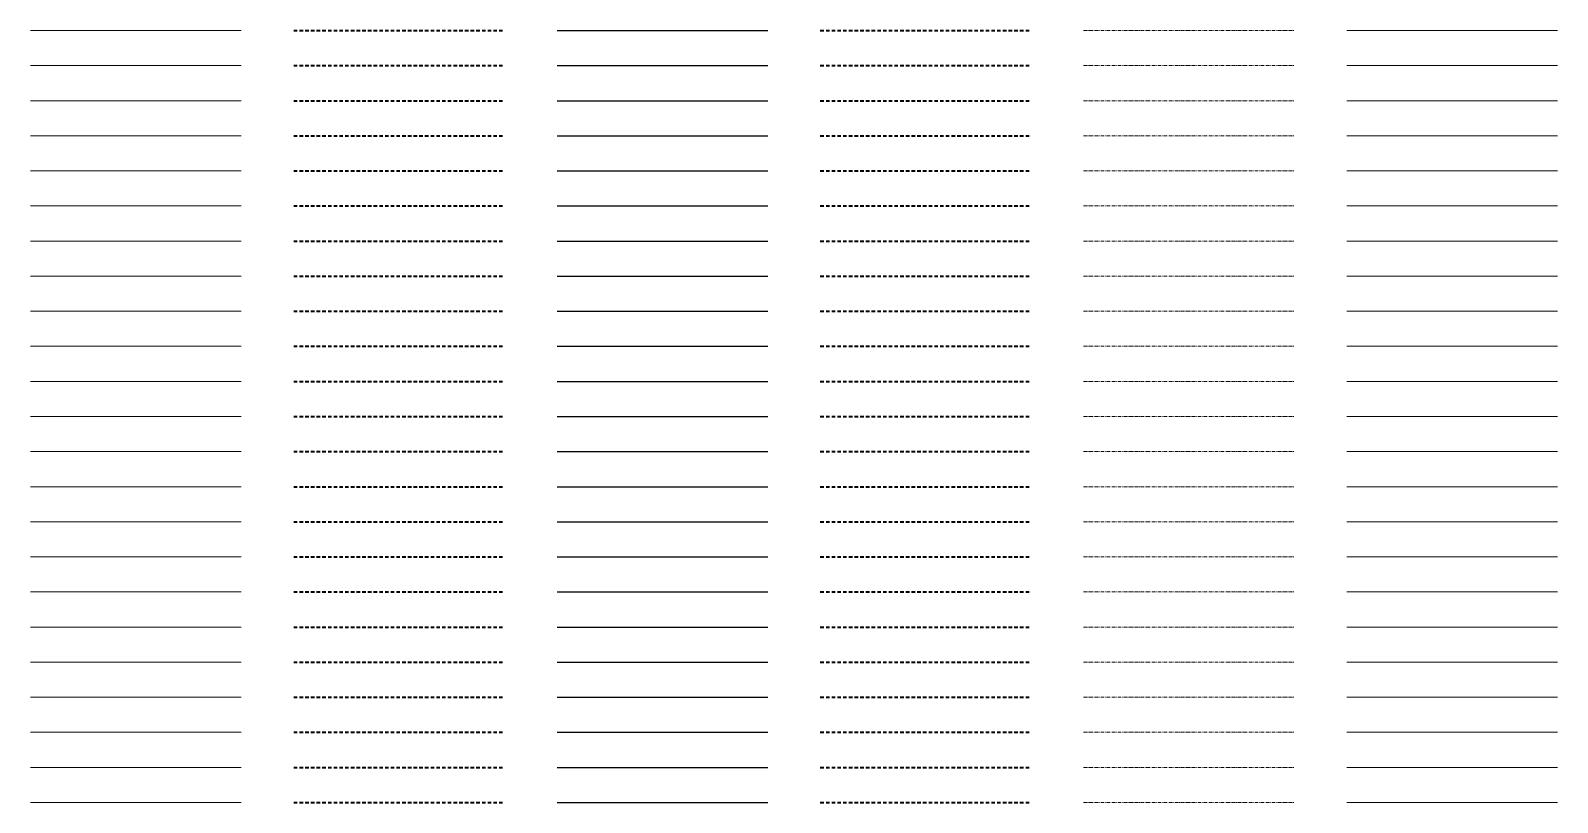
# Model space of a CAD drawing. Header units: metres. Extents: x -170 to 2070, y -13 to 14380.
# Drawn here: x 150 to 1020, y 4040 to 4480 of the extents above; entities that cross this region are included whole.
import ezdxf
from ezdxf.lldxf.tags import DXFTag

# ---------------------------------------------------------------- set-up
doc = ezdxf.new("R2010")
doc.units = ezdxf.units.M
doc.linetypes.add('KL-SO', pattern=[3.25, 2, -1.25])
doc.linetypes.add('KL-VERLATEN-SO', pattern=[3.25, 2, -0.5, 0.25, -0.5])
for name, color, linetype, lineweight in [('B-OI-KL-ET_LS_DISTRIBUTIE_230 V_OVERIG-G', 14, 'Continuous', 18), ('B-OI-KL-ET_LS_DISTRIBUTIE_230 V_OVERIG-RESERVE-G', 14, 'KL-RESERVE-SO', 18), ('B-OI-KL-ET_LS_DISTRIBUTIE_230 V_OVERIG-VERLATEN-G', 14, 'KL-VERLATEN-SO', 18), ('B-OI-KL-ET_LS_DISTRIBUTIE_400 V_3x10Cu-G', 14, 'Continuous', 18), ('B-OI-KL-ET_LS_DISTRIBUTIE_400 V_3x10Cu-RESERVE-G', 14, 'KL-RESERVE-SO', 18), ('B-OI-KL-ET_LS_DISTRIBUTIE_400 V_3x10Cu-VERLATEN-G', 14, 'KL-VERLATEN-SO', 18), ('B-OI-KL-ET_LS_DISTRIBUTIE_400 V_3x2.5Cu-G', 14, 'Continuous', 18), ('B-OI-KL-ET_LS_DISTRIBUTIE_400 V_3x2.5Cu-RESERVE-G', 14, 'KL-RESERVE-SO', 18), ('B-OI-KL-ET_LS_DISTRIBUTIE_400 V_3x2.5Cu-VERLATEN-G', 14, 'KL-VERLATEN-SO', 18), ('B-OI-KL-ET_LS_DISTRIBUTIE_400 V_4x10Cu-G', 14, 'Continuous', 18), ('B-OI-KL-ET_LS_DISTRIBUTIE_400 V_4x10Cu-RESERVE-G', 14, 'KL-RESERVE-SO', 18), ('B-OI-KL-ET_LS_DISTRIBUTIE_400 V_4x10Cu-VERLATEN-G', 14, 'KL-VERLATEN-SO', 18), ('B-OI-KL-ET_LS_DISTRIBUTIE_400 V_4x150Al 4x6Cu-G', 14, 'Continuous', 18), ('B-OI-KL-ET_LS_DISTRIBUTIE_400 V_4x150Al 4x6Cu-RESERVE-G', 14, 'KL-RESERVE-SO', 18), ('B-OI-KL-ET_LS_DISTRIBUTIE_400 V_4x150Al 4x6Cu-VERLATEN-G', 14, 'KL-VERLATEN-SO', 18), ('B-OI-KL-ET_LS_DISTRIBUTIE_400 V_4x150Al-G', 14, 'Continuous', 18), ('B-OI-KL-ET_LS_DISTRIBUTIE_400 V_4x150Al-RESERVE-G', 14, 'KL-RESERVE-SO', 18), ('B-OI-KL-ET_LS_DISTRIBUTIE_400 V_4x150Al-VERLATEN-G', 14, 'KL-VERLATEN-SO', 18), ('B-OI-KL-ET_LS_DISTRIBUTIE_400 V_4x16Cu 4x2.5Cu-G', 14, 'Continuous', 18), ('B-OI-KL-ET_LS_DISTRIBUTIE_400 V_4x16Cu 4x2.5Cu-RESERVE-G', 14, 'KL-RESERVE-SO', 18), ('B-OI-KL-ET_LS_DISTRIBUTIE_400 V_4x16Cu 4x2.5Cu-VERLATEN-G', 14, 'KL-VERLATEN-SO', 18), ('B-OI-KL-ET_LS_DISTRIBUTIE_400 V_4x16Cu-G', 14, 'Continuous', 18), ('B-OI-KL-ET_LS_DISTRIBUTIE_400 V_4x16Cu-RESERVE-G', 14, 'KL-RESERVE-SO', 18), ('B-OI-KL-ET_LS_DISTRIBUTIE_400 V_4x16Cu-VERLATEN-G', 14, 'KL-VERLATEN-SO', 18), ('B-OI-KL-ET_LS_DISTRIBUTIE_400 V_4x2.5Cu-G', 14, 'Continuous', 18), ('B-OI-KL-ET_LS_DISTRIBUTIE_400 V_4x2.5Cu-RESERVE-G', 14, 'KL-RESERVE-SO', 18), ('B-OI-KL-ET_LS_DISTRIBUTIE_400 V_4x2.5Cu-VERLATEN-G', 14, 'KL-VERLATEN-SO', 18), ('B-OI-KL-ET_LS_DISTRIBUTIE_400 V_4x240Al-G', 14, 'Continuous', 18), ('B-OI-KL-ET_LS_DISTRIBUTIE_400 V_4x240Al-RESERVE-G', 14, 'KL-RESERVE-SO', 18), ('B-OI-KL-ET_LS_DISTRIBUTIE_400 V_4x240Al-VERLATEN-G', 14, 'KL-VERLATEN-SO', 18), ('B-OI-KL-ET_LS_DISTRIBUTIE_400 V_4x6Cu 4x2.5Cu-G', 14, 'Continuous', 18), ('B-OI-KL-ET_LS_DISTRIBUTIE_400 V_4x6Cu 4x2.5Cu-RESERVE-G', 14, 'KL-RESERVE-SO', 18), ('B-OI-KL-ET_LS_DISTRIBUTIE_400 V_4x6Cu 4x2.5Cu-VERLATEN-G', 14, 'KL-VERLATEN-SO', 18), ('B-OI-KL-ET_LS_DISTRIBUTIE_400 V_4x6Cu-G', 14, 'Continuous', 18), ('B-OI-KL-ET_LS_DISTRIBUTIE_400 V_4x6Cu-RESERVE-G', 14, 'KL-RESERVE-SO', 18), ('B-OI-KL-ET_LS_DISTRIBUTIE_400 V_4x6Cu-VERLATEN-G', 14, 'KL-VERLATEN-SO', 18), ('B-OI-KL-ET_LS_DISTRIBUTIE_400 V_4x95Al 4x6Cu-G', 14, 'Continuous', 18), ('B-OI-KL-ET_LS_DISTRIBUTIE_400 V_4x95Al 4x6Cu-RESERVE-G', 14, 'KL-RESERVE-SO', 18), ('B-OI-KL-ET_LS_DISTRIBUTIE_400 V_4x95Al 4x6Cu-VERLATEN-G', 14, 'KL-VERLATEN-SO', 18), ('B-OI-KL-ET_LS_DISTRIBUTIE_400 V_4x95Al-G', 14, 'Continuous', 18), ('B-OI-KL-ET_LS_DISTRIBUTIE_400 V_4x95Al-RESERVE-G', 14, 'KL-RESERVE-SO', 18), ('B-OI-KL-ET_LS_DISTRIBUTIE_400 V_4x95Al-VERLATEN-G', 14, 'KL-VERLATEN-SO', 18), ('B-OI-KL-ET_LS_DISTRIBUTIE_400 V_4x95Cu-G', 14, 'Continuous', 18), ('B-OI-KL-ET_LS_DISTRIBUTIE_400 V_4x95Cu-RESERVE-G', 14, 'KL-RESERVE-SO', 18), ('B-OI-KL-ET_LS_DISTRIBUTIE_400 V_4x95Cu-VERLATEN-G', 14, 'KL-VERLATEN-SO', 18), ('B-OI-KL-ET_LS_DISTRIBUTIE_400 V_OVERIG-G', 14, 'Continuous', 18), ('B-OI-KL-ET_LS_DISTRIBUTIE_400 V_OVERIG-RESERVE-G', 14, 'KL-RESERVE-SO', 18), ('B-OI-KL-ET_LS_DISTRIBUTIE_400 V_OVERIG-VERLATEN-G', 14, 'KL-VERLATEN-SO', 18), ('B-OI-KL-ET_LS_DISTRIBUTIE_600 V_3x10Cu-G', 14, 'Continuous', 18), ('B-OI-KL-ET_LS_DISTRIBUTIE_600 V_3x10Cu-RESERVE-G', 14, 'KL-RESERVE-SO', 18), ('B-OI-KL-ET_LS_DISTRIBUTIE_600 V_3x10Cu-VERLATEN-G', 14, 'KL-VERLATEN-SO', 18), ('B-OI-KL-ET_LS_DISTRIBUTIE_600 V_3x2.5Cu-G', 14, 'Continuous', 18), ('B-OI-KL-ET_LS_DISTRIBUTIE_600 V_3x2.5Cu-RESERVE-G', 14, 'KL-RESERVE-SO', 18), ('B-OI-KL-ET_LS_DISTRIBUTIE_600 V_3x2.5Cu-VERLATEN-G', 14, 'KL-VERLATEN-SO', 18), ('B-OI-KL-ET_LS_DISTRIBUTIE_600 V_4x10Cu-G', 14, 'Continuous', 18), ('B-OI-KL-ET_LS_DISTRIBUTIE_600 V_4x10Cu-RESERVE-G', 14, 'KL-RESERVE-SO', 18), ('B-OI-KL-ET_LS_DISTRIBUTIE_600 V_4x10Cu-VERLATEN-G', 14, 'KL-VERLATEN-SO', 18), ('B-OI-KL-ET_LS_DISTRIBUTIE_600 V_4x150Al 4x6Cu-G', 14, 'Continuous', 18), ('B-OI-KL-ET_LS_DISTRIBUTIE_600 V_4x150Al 4x6Cu-RESERVE-G', 14, 'KL-RESERVE-SO', 18), ('B-OI-KL-ET_LS_DISTRIBUTIE_600 V_4x150Al 4x6Cu-VERLATEN-G', 14, 'KL-VERLATEN-SO', 18), ('B-OI-KL-ET_LS_DISTRIBUTIE_600 V_4x150Al-G', 14, 'Continuous', 18), ('B-OI-KL-ET_LS_DISTRIBUTIE_600 V_4x150Al-RESERVE-G', 14, 'KL-RESERVE-SO', 18), ('B-OI-KL-ET_LS_DISTRIBUTIE_600 V_4x150Al-VERLATEN-G', 14, 'KL-VERLATEN-SO', 18), ('B-OI-KL-ET_LS_DISTRIBUTIE_600 V_4x16Cu 4x2.5Cu-G', 14, 'Continuous', 18), ('B-OI-KL-ET_LS_DISTRIBUTIE_600 V_4x16Cu 4x2.5Cu-RESERVE-G', 14, 'KL-RESERVE-SO', 18), ('B-OI-KL-ET_LS_DISTRIBUTIE_600 V_4x16Cu 4x2.5Cu-VERLATEN-G', 14, 'KL-VERLATEN-SO', 18), ('B-OI-KL-ET_LS_DISTRIBUTIE_600 V_4x16Cu-G', 14, 'Continuous', 18), ('B-OI-KL-ET_LS_DISTRIBUTIE_600 V_4x16Cu-RESERVE-G', 14, 'KL-RESERVE-SO', 18), ('B-OI-KL-ET_LS_DISTRIBUTIE_600 V_4x16Cu-VERLATEN-G', 14, 'KL-VERLATEN-SO', 18), ('N-OI-KL-ET_LS_DISTRIBUTIE_230 V_OVERIG-G', 14, 'KL-SO', 35), ('N-OI-KL-ET_LS_DISTRIBUTIE_400 V_3x10Cu-G', 14, 'KL-SO', 35), ('N-OI-KL-ET_LS_DISTRIBUTIE_400 V_3x2.5Cu-G', 14, 'KL-SO', 35), ('N-OI-KL-ET_LS_DISTRIBUTIE_400 V_4x10Cu-G', 14, 'KL-SO', 35), ('N-OI-KL-ET_LS_DISTRIBUTIE_400 V_4x150Al 4x6Cu-G', 14, 'KL-SO', 35), ('N-OI-KL-ET_LS_DISTRIBUTIE_400 V_4x150Al-G', 14, 'KL-SO', 35), ('N-OI-KL-ET_LS_DISTRIBUTIE_400 V_4x16Cu 4x2.5Cu-G', 14, 'KL-SO', 35), ('N-OI-KL-ET_LS_DISTRIBUTIE_400 V_4x16Cu-G', 14, 'KL-SO', 35), ('N-OI-KL-ET_LS_DISTRIBUTIE_400 V_4x2.5Cu-G', 14, 'KL-SO', 35), ('N-OI-KL-ET_LS_DISTRIBUTIE_400 V_4x240Al-G', 14, 'KL-SO', 35), ('N-OI-KL-ET_LS_DISTRIBUTIE_400 V_4x6Cu 4x2.5Cu-G', 14, 'KL-SO', 35), ('N-OI-KL-ET_LS_DISTRIBUTIE_400 V_4x6Cu-G', 14, 'KL-SO', 35), ('N-OI-KL-ET_LS_DISTRIBUTIE_400 V_4x95Al 4x6Cu-G', 14, 'KL-SO', 35), ('N-OI-KL-ET_LS_DISTRIBUTIE_400 V_4x95Al-G', 14, 'KL-SO', 35), ('N-OI-KL-ET_LS_DISTRIBUTIE_400 V_4x95Cu-G', 14, 'KL-SO', 35), ('N-OI-KL-ET_LS_DISTRIBUTIE_400 V_OVERIG-G', 14, 'KL-SO', 35), ('N-OI-KL-ET_LS_DISTRIBUTIE_600 V_3x10Cu-G', 14, 'KL-SO', 35), ('N-OI-KL-ET_LS_DISTRIBUTIE_600 V_3x2.5Cu-G', 14, 'KL-SO', 35), ('N-OI-KL-ET_LS_DISTRIBUTIE_600 V_4x10Cu-G', 14, 'KL-SO', 35), ('N-OI-KL-ET_LS_DISTRIBUTIE_600 V_4x150Al 4x6Cu-G', 14, 'KL-SO', 35), ('N-OI-KL-ET_LS_DISTRIBUTIE_600 V_4x150Al-G', 14, 'KL-SO', 35), ('N-OI-KL-ET_LS_DISTRIBUTIE_600 V_4x16Cu 4x2.5Cu-G', 14, 'KL-SO', 35), ('N-OI-KL-ET_LS_DISTRIBUTIE_600 V_4x16Cu-G', 14, 'KL-SO', 35), ('R-OI-KL-ET_LS_DISTRIBUTIE_230 V_OVERIG-G', 14, 'KL-SO', 35), ('R-OI-KL-ET_LS_DISTRIBUTIE_400 V_3x10Cu-G', 14, 'KL-SO', 35), ('R-OI-KL-ET_LS_DISTRIBUTIE_400 V_3x2.5Cu-G', 14, 'KL-SO', 35), ('R-OI-KL-ET_LS_DISTRIBUTIE_400 V_4x10Cu-G', 14, 'KL-SO', 35), ('R-OI-KL-ET_LS_DISTRIBUTIE_400 V_4x150Al 4x6Cu-G', 14, 'KL-SO', 35), ('R-OI-KL-ET_LS_DISTRIBUTIE_400 V_4x150Al-G', 14, 'KL-SO', 35), ('R-OI-KL-ET_LS_DISTRIBUTIE_400 V_4x16Cu 4x2.5Cu-G', 14, 'KL-SO', 35), ('R-OI-KL-ET_LS_DISTRIBUTIE_400 V_4x16Cu-G', 14, 'KL-SO', 35), ('R-OI-KL-ET_LS_DISTRIBUTIE_400 V_4x2.5Cu-G', 14, 'KL-SO', 35), ('R-OI-KL-ET_LS_DISTRIBUTIE_400 V_4x240Al-G', 14, 'KL-SO', 35), ('R-OI-KL-ET_LS_DISTRIBUTIE_400 V_4x6Cu 4x2.5Cu-G', 14, 'KL-SO', 35), ('R-OI-KL-ET_LS_DISTRIBUTIE_400 V_4x6Cu-G', 14, 'KL-SO', 35), ('R-OI-KL-ET_LS_DISTRIBUTIE_400 V_4x95Al 4x6Cu-G', 14, 'KL-SO', 35), ('R-OI-KL-ET_LS_DISTRIBUTIE_400 V_4x95Al-G', 14, 'KL-SO', 35), ('R-OI-KL-ET_LS_DISTRIBUTIE_400 V_4x95Cu-G', 14, 'KL-SO', 35), ('R-OI-KL-ET_LS_DISTRIBUTIE_400 V_OVERIG-G', 14, 'KL-SO', 35), ('R-OI-KL-ET_LS_DISTRIBUTIE_600 V_3x10Cu-G', 14, 'KL-SO', 35), ('R-OI-KL-ET_LS_DISTRIBUTIE_600 V_3x2.5Cu-G', 14, 'KL-SO', 35), ('R-OI-KL-ET_LS_DISTRIBUTIE_600 V_4x10Cu-G', 14, 'KL-SO', 35), ('R-OI-KL-ET_LS_DISTRIBUTIE_600 V_4x150Al 4x6Cu-G', 14, 'KL-SO', 35), ('R-OI-KL-ET_LS_DISTRIBUTIE_600 V_4x150Al-G', 14, 'KL-SO', 35), ('R-OI-KL-ET_LS_DISTRIBUTIE_600 V_4x16Cu 4x2.5Cu-G', 14, 'KL-SO', 35), ('R-OI-KL-ET_LS_DISTRIBUTIE_600 V_4x16Cu-G', 14, 'KL-SO', 35), ('V-OI-KL-ET_LS_DISTRIBUTIE_230 V_OVERIG-G', 14, 'V-KL-SO', 25), ('V-OI-KL-ET_LS_DISTRIBUTIE_400 V_3x10Cu-G', 14, 'V-KL-SO', 25), ('V-OI-KL-ET_LS_DISTRIBUTIE_400 V_3x2.5Cu-G', 14, 'V-KL-SO', 25), ('V-OI-KL-ET_LS_DISTRIBUTIE_400 V_4x10Cu-G', 14, 'V-KL-SO', 25), ('V-OI-KL-ET_LS_DISTRIBUTIE_400 V_4x150Al 4x6Cu-G', 14, 'V-KL-SO', 25), ('V-OI-KL-ET_LS_DISTRIBUTIE_400 V_4x150Al-G', 14, 'V-KL-SO', 25), ('V-OI-KL-ET_LS_DISTRIBUTIE_400 V_4x16Cu 4x2.5Cu-G', 14, 'V-KL-SO', 25), ('V-OI-KL-ET_LS_DISTRIBUTIE_400 V_4x16Cu-G', 14, 'V-KL-SO', 25), ('V-OI-KL-ET_LS_DISTRIBUTIE_400 V_4x2.5Cu-G', 14, 'V-KL-SO', 25), ('V-OI-KL-ET_LS_DISTRIBUTIE_400 V_4x240Al-G', 14, 'V-KL-SO', 25), ('V-OI-KL-ET_LS_DISTRIBUTIE_400 V_4x6Cu 4x2.5Cu-G', 14, 'V-KL-SO', 25), ('V-OI-KL-ET_LS_DISTRIBUTIE_400 V_4x6Cu-G', 14, 'V-KL-SO', 25), ('V-OI-KL-ET_LS_DISTRIBUTIE_400 V_4x95Al 4x6Cu-G', 14, 'V-KL-SO', 25), ('V-OI-KL-ET_LS_DISTRIBUTIE_400 V_4x95Al-G', 14, 'V-KL-SO', 25), ('V-OI-KL-ET_LS_DISTRIBUTIE_400 V_4x95Cu-G', 14, 'V-KL-SO', 25), ('V-OI-KL-ET_LS_DISTRIBUTIE_400 V_OVERIG-G', 14, 'V-KL-SO', 25), ('V-OI-KL-ET_LS_DISTRIBUTIE_600 V_3x10Cu-G', 14, 'V-KL-SO', 25), ('V-OI-KL-ET_LS_DISTRIBUTIE_600 V_3x2.5Cu-G', 14, 'V-KL-SO', 25), ('V-OI-KL-ET_LS_DISTRIBUTIE_600 V_4x10Cu-G', 14, 'V-KL-SO', 25), ('V-OI-KL-ET_LS_DISTRIBUTIE_600 V_4x150Al 4x6Cu-G', 14, 'V-KL-SO', 25), ('V-OI-KL-ET_LS_DISTRIBUTIE_600 V_4x150Al-G', 14, 'V-KL-SO', 25), ('V-OI-KL-ET_LS_DISTRIBUTIE_600 V_4x16Cu 4x2.5Cu-G', 14, 'V-KL-SO', 25), ('V-OI-KL-ET_LS_DISTRIBUTIE_600 V_4x16Cu-G', 14, 'V-KL-SO', 25)]:
    doc.layers.add(name, color=color, linetype=linetype, lineweight=lineweight)
doc.styles.get("Standard").update_dxf_attribs({"font": 'NLCS-ISO.ttf'})
tags = doc.linetypes.add('KL-RESERVE-SO', pattern='A,7,-2,["RS",Standard,S=1,R=0,X=-1,Y=-0.5],-1.5', length=10.5).pattern_tags.tags
tags[6] = DXFTag(74, 10)
doc.linetypes.add('V-KL-SO', pattern='A,2,[24,nlcs.shx,S=0.75,R=0,X=0,Y=0],2', length=4)

msp = doc.modelspace()

# ---------------------------------------------------------------- linework, layer by layer
at = {"layer": 'B-OI-KL-ET_LS_DISTRIBUTIE_230 V_OVERIG-G'}
msp.add_line((150, 4040), (270, 4040), dxfattribs=at)
at = {"layer": 'B-OI-KL-ET_LS_DISTRIBUTIE_230 V_OVERIG-RESERVE-G'}
msp.add_line((900, 4040), (1020, 4040), dxfattribs=at)
at = {"layer": 'B-OI-KL-ET_LS_DISTRIBUTIE_230 V_OVERIG-VERLATEN-G'}
msp.add_line((750, 4040), (870, 4040), dxfattribs=at)
at = {"layer": 'B-OI-KL-ET_LS_DISTRIBUTIE_400 V_3x10Cu-G'}
msp.add_line((150, 4060), (270, 4060), dxfattribs=at)
at = {"layer": 'B-OI-KL-ET_LS_DISTRIBUTIE_400 V_3x10Cu-RESERVE-G'}
msp.add_line((900, 4060), (1020, 4060), dxfattribs=at)
at = {"layer": 'B-OI-KL-ET_LS_DISTRIBUTIE_400 V_3x10Cu-VERLATEN-G'}
msp.add_line((750, 4060), (870, 4060), dxfattribs=at)
at = {"layer": 'B-OI-KL-ET_LS_DISTRIBUTIE_400 V_3x2.5Cu-G'}
msp.add_line((150, 4080), (270, 4080), dxfattribs=at)
at = {"layer": 'B-OI-KL-ET_LS_DISTRIBUTIE_400 V_3x2.5Cu-RESERVE-G'}
msp.add_line((900, 4080), (1020, 4080), dxfattribs=at)
at = {"layer": 'B-OI-KL-ET_LS_DISTRIBUTIE_400 V_3x2.5Cu-VERLATEN-G'}
msp.add_line((750, 4080), (870, 4080), dxfattribs=at)
at = {"layer": 'B-OI-KL-ET_LS_DISTRIBUTIE_400 V_4x10Cu-G'}
msp.add_line((150, 4100), (270, 4100), dxfattribs=at)
at = {"layer": 'B-OI-KL-ET_LS_DISTRIBUTIE_400 V_4x10Cu-RESERVE-G'}
msp.add_line((900, 4100), (1020, 4100), dxfattribs=at)
at = {"layer": 'B-OI-KL-ET_LS_DISTRIBUTIE_400 V_4x10Cu-VERLATEN-G'}
msp.add_line((750, 4100), (870, 4100), dxfattribs=at)
at = {"layer": 'B-OI-KL-ET_LS_DISTRIBUTIE_400 V_4x150Al 4x6Cu-G'}
msp.add_line((150, 4140), (270, 4140), dxfattribs=at)
at = {"layer": 'B-OI-KL-ET_LS_DISTRIBUTIE_400 V_4x150Al 4x6Cu-RESERVE-G'}
msp.add_line((900, 4140), (1020, 4140), dxfattribs=at)
at = {"layer": 'B-OI-KL-ET_LS_DISTRIBUTIE_400 V_4x150Al 4x6Cu-VERLATEN-G'}
msp.add_line((750, 4140), (870, 4140), dxfattribs=at)
at = {"layer": 'B-OI-KL-ET_LS_DISTRIBUTIE_400 V_4x150Al-G'}
msp.add_line((150, 4120), (270, 4120), dxfattribs=at)
at = {"layer": 'B-OI-KL-ET_LS_DISTRIBUTIE_400 V_4x150Al-RESERVE-G'}
msp.add_line((900, 4120), (1020, 4120), dxfattribs=at)
at = {"layer": 'B-OI-KL-ET_LS_DISTRIBUTIE_400 V_4x150Al-VERLATEN-G'}
msp.add_line((750, 4120), (870, 4120), dxfattribs=at)
at = {"layer": 'B-OI-KL-ET_LS_DISTRIBUTIE_400 V_4x16Cu 4x2.5Cu-G'}
msp.add_line((150, 4180), (270, 4180), dxfattribs=at)
at = {"layer": 'B-OI-KL-ET_LS_DISTRIBUTIE_400 V_4x16Cu 4x2.5Cu-RESERVE-G'}
msp.add_line((900, 4180), (1020, 4180), dxfattribs=at)
at = {"layer": 'B-OI-KL-ET_LS_DISTRIBUTIE_400 V_4x16Cu 4x2.5Cu-VERLATEN-G'}
msp.add_line((750, 4180), (870, 4180), dxfattribs=at)
at = {"layer": 'B-OI-KL-ET_LS_DISTRIBUTIE_400 V_4x16Cu-G'}
msp.add_line((150, 4160), (270, 4160), dxfattribs=at)
at = {"layer": 'B-OI-KL-ET_LS_DISTRIBUTIE_400 V_4x16Cu-RESERVE-G'}
msp.add_line((900, 4160), (1020, 4160), dxfattribs=at)
at = {"layer": 'B-OI-KL-ET_LS_DISTRIBUTIE_400 V_4x16Cu-VERLATEN-G'}
msp.add_line((750, 4160), (870, 4160), dxfattribs=at)
at = {"layer": 'B-OI-KL-ET_LS_DISTRIBUTIE_400 V_4x2.5Cu-G'}
msp.add_line((150, 4200), (270, 4200), dxfattribs=at)
at = {"layer": 'B-OI-KL-ET_LS_DISTRIBUTIE_400 V_4x2.5Cu-RESERVE-G'}
msp.add_line((900, 4200), (1020, 4200), dxfattribs=at)
at = {"layer": 'B-OI-KL-ET_LS_DISTRIBUTIE_400 V_4x2.5Cu-VERLATEN-G'}
msp.add_line((750, 4200), (870, 4200), dxfattribs=at)
at = {"layer": 'B-OI-KL-ET_LS_DISTRIBUTIE_400 V_4x240Al-G'}
msp.add_line((150, 4220), (270, 4220), dxfattribs=at)
at = {"layer": 'B-OI-KL-ET_LS_DISTRIBUTIE_400 V_4x240Al-RESERVE-G'}
msp.add_line((900, 4220), (1020, 4220), dxfattribs=at)
at = {"layer": 'B-OI-KL-ET_LS_DISTRIBUTIE_400 V_4x240Al-VERLATEN-G'}
msp.add_line((750, 4220), (870, 4220), dxfattribs=at)
at = {"layer": 'B-OI-KL-ET_LS_DISTRIBUTIE_400 V_4x6Cu 4x2.5Cu-G'}
msp.add_line((150, 4260), (270, 4260), dxfattribs=at)
at = {"layer": 'B-OI-KL-ET_LS_DISTRIBUTIE_400 V_4x6Cu 4x2.5Cu-RESERVE-G'}
msp.add_line((900, 4260), (1020, 4260), dxfattribs=at)
at = {"layer": 'B-OI-KL-ET_LS_DISTRIBUTIE_400 V_4x6Cu 4x2.5Cu-VERLATEN-G'}
msp.add_line((750, 4260), (870, 4260), dxfattribs=at)
at = {"layer": 'B-OI-KL-ET_LS_DISTRIBUTIE_400 V_4x6Cu-G'}
msp.add_line((150, 4240), (270, 4240), dxfattribs=at)
at = {"layer": 'B-OI-KL-ET_LS_DISTRIBUTIE_400 V_4x6Cu-RESERVE-G'}
msp.add_line((900, 4240), (1020, 4240), dxfattribs=at)
at = {"layer": 'B-OI-KL-ET_LS_DISTRIBUTIE_400 V_4x6Cu-VERLATEN-G'}
msp.add_line((750, 4240), (870, 4240), dxfattribs=at)
at = {"layer": 'B-OI-KL-ET_LS_DISTRIBUTIE_400 V_4x95Al 4x6Cu-G'}
msp.add_line((150, 4300), (270, 4300), dxfattribs=at)
at = {"layer": 'B-OI-KL-ET_LS_DISTRIBUTIE_400 V_4x95Al 4x6Cu-RESERVE-G'}
msp.add_line((900, 4300), (1020, 4300), dxfattribs=at)
at = {"layer": 'B-OI-KL-ET_LS_DISTRIBUTIE_400 V_4x95Al 4x6Cu-VERLATEN-G'}
msp.add_line((750, 4300), (870, 4300), dxfattribs=at)
at = {"layer": 'B-OI-KL-ET_LS_DISTRIBUTIE_400 V_4x95Al-G'}
msp.add_line((150, 4280), (270, 4280), dxfattribs=at)
at = {"layer": 'B-OI-KL-ET_LS_DISTRIBUTIE_400 V_4x95Al-RESERVE-G'}
msp.add_line((900, 4280), (1020, 4280), dxfattribs=at)
at = {"layer": 'B-OI-KL-ET_LS_DISTRIBUTIE_400 V_4x95Al-VERLATEN-G'}
msp.add_line((750, 4280), (870, 4280), dxfattribs=at)
at = {"layer": 'B-OI-KL-ET_LS_DISTRIBUTIE_400 V_4x95Cu-G'}
msp.add_line((150, 4320), (270, 4320), dxfattribs=at)
at = {"layer": 'B-OI-KL-ET_LS_DISTRIBUTIE_400 V_4x95Cu-RESERVE-G'}
msp.add_line((900, 4320), (1020, 4320), dxfattribs=at)
at = {"layer": 'B-OI-KL-ET_LS_DISTRIBUTIE_400 V_4x95Cu-VERLATEN-G'}
msp.add_line((750, 4320), (870, 4320), dxfattribs=at)
at = {"layer": 'B-OI-KL-ET_LS_DISTRIBUTIE_400 V_OVERIG-G'}
msp.add_line((150, 4340), (270, 4340), dxfattribs=at)
at = {"layer": 'B-OI-KL-ET_LS_DISTRIBUTIE_400 V_OVERIG-RESERVE-G'}
msp.add_line((900, 4340), (1020, 4340), dxfattribs=at)
at = {"layer": 'B-OI-KL-ET_LS_DISTRIBUTIE_400 V_OVERIG-VERLATEN-G'}
msp.add_line((750, 4340), (870, 4340), dxfattribs=at)
at = {"layer": 'B-OI-KL-ET_LS_DISTRIBUTIE_600 V_3x10Cu-G'}
msp.add_line((150, 4360), (270, 4360), dxfattribs=at)
at = {"layer": 'B-OI-KL-ET_LS_DISTRIBUTIE_600 V_3x10Cu-RESERVE-G'}
msp.add_line((900, 4360), (1020, 4360), dxfattribs=at)
at = {"layer": 'B-OI-KL-ET_LS_DISTRIBUTIE_600 V_3x10Cu-VERLATEN-G'}
msp.add_line((750, 4360), (870, 4360), dxfattribs=at)
at = {"layer": 'B-OI-KL-ET_LS_DISTRIBUTIE_600 V_3x2.5Cu-G'}
msp.add_line((150, 4380), (270, 4380), dxfattribs=at)
at = {"layer": 'B-OI-KL-ET_LS_DISTRIBUTIE_600 V_3x2.5Cu-RESERVE-G'}
msp.add_line((900, 4380), (1020, 4380), dxfattribs=at)
at = {"layer": 'B-OI-KL-ET_LS_DISTRIBUTIE_600 V_3x2.5Cu-VERLATEN-G'}
msp.add_line((750, 4380), (870, 4380), dxfattribs=at)
at = {"layer": 'B-OI-KL-ET_LS_DISTRIBUTIE_600 V_4x10Cu-G'}
msp.add_line((150, 4400), (270, 4400), dxfattribs=at)
at = {"layer": 'B-OI-KL-ET_LS_DISTRIBUTIE_600 V_4x10Cu-RESERVE-G'}
msp.add_line((900, 4400), (1020, 4400), dxfattribs=at)
at = {"layer": 'B-OI-KL-ET_LS_DISTRIBUTIE_600 V_4x10Cu-VERLATEN-G'}
msp.add_line((750, 4400), (870, 4400), dxfattribs=at)
at = {"layer": 'B-OI-KL-ET_LS_DISTRIBUTIE_600 V_4x150Al 4x6Cu-G'}
msp.add_line((150, 4440), (270, 4440), dxfattribs=at)
at = {"layer": 'B-OI-KL-ET_LS_DISTRIBUTIE_600 V_4x150Al 4x6Cu-RESERVE-G'}
msp.add_line((900, 4440), (1020, 4440), dxfattribs=at)
at = {"layer": 'B-OI-KL-ET_LS_DISTRIBUTIE_600 V_4x150Al 4x6Cu-VERLATEN-G'}
msp.add_line((750, 4440), (870, 4440), dxfattribs=at)
at = {"layer": 'B-OI-KL-ET_LS_DISTRIBUTIE_600 V_4x150Al-G'}
msp.add_line((150, 4420), (270, 4420), dxfattribs=at)
at = {"layer": 'B-OI-KL-ET_LS_DISTRIBUTIE_600 V_4x150Al-RESERVE-G'}
msp.add_line((900, 4420), (1020, 4420), dxfattribs=at)
at = {"layer": 'B-OI-KL-ET_LS_DISTRIBUTIE_600 V_4x150Al-VERLATEN-G'}
msp.add_line((750, 4420), (870, 4420), dxfattribs=at)
at = {"layer": 'B-OI-KL-ET_LS_DISTRIBUTIE_600 V_4x16Cu 4x2.5Cu-G'}
msp.add_line((150, 4480), (270, 4480), dxfattribs=at)
at = {"layer": 'B-OI-KL-ET_LS_DISTRIBUTIE_600 V_4x16Cu 4x2.5Cu-RESERVE-G'}
msp.add_line((900, 4480), (1020, 4480), dxfattribs=at)
at = {"layer": 'B-OI-KL-ET_LS_DISTRIBUTIE_600 V_4x16Cu 4x2.5Cu-VERLATEN-G'}
msp.add_line((750, 4480), (870, 4480), dxfattribs=at)
at = {"layer": 'B-OI-KL-ET_LS_DISTRIBUTIE_600 V_4x16Cu-G'}
msp.add_line((150, 4460), (270, 4460), dxfattribs=at)
at = {"layer": 'B-OI-KL-ET_LS_DISTRIBUTIE_600 V_4x16Cu-RESERVE-G'}
msp.add_line((900, 4460), (1020, 4460), dxfattribs=at)
at = {"layer": 'B-OI-KL-ET_LS_DISTRIBUTIE_600 V_4x16Cu-VERLATEN-G'}
msp.add_line((750, 4460), (870, 4460), dxfattribs=at)
at = {"layer": 'N-OI-KL-ET_LS_DISTRIBUTIE_230 V_OVERIG-G'}
msp.add_line((300, 4040), (420, 4040), dxfattribs=at)
at = {"layer": 'N-OI-KL-ET_LS_DISTRIBUTIE_400 V_3x10Cu-G'}
msp.add_line((300, 4060), (420, 4060), dxfattribs=at)
at = {"layer": 'N-OI-KL-ET_LS_DISTRIBUTIE_400 V_3x2.5Cu-G'}
msp.add_line((300, 4080), (420, 4080), dxfattribs=at)
at = {"layer": 'N-OI-KL-ET_LS_DISTRIBUTIE_400 V_4x10Cu-G'}
msp.add_line((300, 4100), (420, 4100), dxfattribs=at)
at = {"layer": 'N-OI-KL-ET_LS_DISTRIBUTIE_400 V_4x150Al 4x6Cu-G'}
msp.add_line((300, 4140), (420, 4140), dxfattribs=at)
at = {"layer": 'N-OI-KL-ET_LS_DISTRIBUTIE_400 V_4x150Al-G'}
msp.add_line((300, 4120), (420, 4120), dxfattribs=at)
at = {"layer": 'N-OI-KL-ET_LS_DISTRIBUTIE_400 V_4x16Cu 4x2.5Cu-G'}
msp.add_line((300, 4180), (420, 4180), dxfattribs=at)
at = {"layer": 'N-OI-KL-ET_LS_DISTRIBUTIE_400 V_4x16Cu-G'}
msp.add_line((300, 4160), (420, 4160), dxfattribs=at)
at = {"layer": 'N-OI-KL-ET_LS_DISTRIBUTIE_400 V_4x2.5Cu-G'}
msp.add_line((300, 4200), (420, 4200), dxfattribs=at)
at = {"layer": 'N-OI-KL-ET_LS_DISTRIBUTIE_400 V_4x240Al-G'}
msp.add_line((300, 4220), (420, 4220), dxfattribs=at)
at = {"layer": 'N-OI-KL-ET_LS_DISTRIBUTIE_400 V_4x6Cu 4x2.5Cu-G'}
msp.add_line((300, 4260), (420, 4260), dxfattribs=at)
at = {"layer": 'N-OI-KL-ET_LS_DISTRIBUTIE_400 V_4x6Cu-G'}
msp.add_line((300, 4240), (420, 4240), dxfattribs=at)
at = {"layer": 'N-OI-KL-ET_LS_DISTRIBUTIE_400 V_4x95Al 4x6Cu-G'}
msp.add_line((300, 4300), (420, 4300), dxfattribs=at)
at = {"layer": 'N-OI-KL-ET_LS_DISTRIBUTIE_400 V_4x95Al-G'}
msp.add_line((300, 4280), (420, 4280), dxfattribs=at)
at = {"layer": 'N-OI-KL-ET_LS_DISTRIBUTIE_400 V_4x95Cu-G'}
msp.add_line((300, 4320), (420, 4320), dxfattribs=at)
at = {"layer": 'N-OI-KL-ET_LS_DISTRIBUTIE_400 V_OVERIG-G'}
msp.add_line((300, 4340), (420, 4340), dxfattribs=at)
at = {"layer": 'N-OI-KL-ET_LS_DISTRIBUTIE_600 V_3x10Cu-G'}
msp.add_line((300, 4360), (420, 4360), dxfattribs=at)
at = {"layer": 'N-OI-KL-ET_LS_DISTRIBUTIE_600 V_3x2.5Cu-G'}
msp.add_line((300, 4380), (420, 4380), dxfattribs=at)
at = {"layer": 'N-OI-KL-ET_LS_DISTRIBUTIE_600 V_4x10Cu-G'}
msp.add_line((300, 4400), (420, 4400), dxfattribs=at)
at = {"layer": 'N-OI-KL-ET_LS_DISTRIBUTIE_600 V_4x150Al 4x6Cu-G'}
msp.add_line((300, 4440), (420, 4440), dxfattribs=at)
at = {"layer": 'N-OI-KL-ET_LS_DISTRIBUTIE_600 V_4x150Al-G'}
msp.add_line((300, 4420), (420, 4420), dxfattribs=at)
at = {"layer": 'N-OI-KL-ET_LS_DISTRIBUTIE_600 V_4x16Cu 4x2.5Cu-G'}
msp.add_line((300, 4480), (420, 4480), dxfattribs=at)
at = {"layer": 'N-OI-KL-ET_LS_DISTRIBUTIE_600 V_4x16Cu-G'}
msp.add_line((300, 4460), (420, 4460), dxfattribs=at)
at = {"layer": 'R-OI-KL-ET_LS_DISTRIBUTIE_230 V_OVERIG-G'}
msp.add_line((600, 4040), (720, 4040), dxfattribs=at)
at = {"layer": 'R-OI-KL-ET_LS_DISTRIBUTIE_400 V_3x10Cu-G'}
msp.add_line((600, 4060), (720, 4060), dxfattribs=at)
at = {"layer": 'R-OI-KL-ET_LS_DISTRIBUTIE_400 V_3x2.5Cu-G'}
msp.add_line((600, 4080), (720, 4080), dxfattribs=at)
at = {"layer": 'R-OI-KL-ET_LS_DISTRIBUTIE_400 V_4x10Cu-G'}
msp.add_line((600, 4100), (720, 4100), dxfattribs=at)
at = {"layer": 'R-OI-KL-ET_LS_DISTRIBUTIE_400 V_4x150Al 4x6Cu-G'}
msp.add_line((600, 4140), (720, 4140), dxfattribs=at)
at = {"layer": 'R-OI-KL-ET_LS_DISTRIBUTIE_400 V_4x150Al-G'}
msp.add_line((600, 4120), (720, 4120), dxfattribs=at)
at = {"layer": 'R-OI-KL-ET_LS_DISTRIBUTIE_400 V_4x16Cu 4x2.5Cu-G'}
msp.add_line((600, 4180), (720, 4180), dxfattribs=at)
at = {"layer": 'R-OI-KL-ET_LS_DISTRIBUTIE_400 V_4x16Cu-G'}
msp.add_line((600, 4160), (720, 4160), dxfattribs=at)
at = {"layer": 'R-OI-KL-ET_LS_DISTRIBUTIE_400 V_4x2.5Cu-G'}
msp.add_line((600, 4200), (720, 4200), dxfattribs=at)
at = {"layer": 'R-OI-KL-ET_LS_DISTRIBUTIE_400 V_4x240Al-G'}
msp.add_line((600, 4220), (720, 4220), dxfattribs=at)
at = {"layer": 'R-OI-KL-ET_LS_DISTRIBUTIE_400 V_4x6Cu 4x2.5Cu-G'}
msp.add_line((600, 4260), (720, 4260), dxfattribs=at)
at = {"layer": 'R-OI-KL-ET_LS_DISTRIBUTIE_400 V_4x6Cu-G'}
msp.add_line((600, 4240), (720, 4240), dxfattribs=at)
at = {"layer": 'R-OI-KL-ET_LS_DISTRIBUTIE_400 V_4x95Al 4x6Cu-G'}
msp.add_line((600, 4300), (720, 4300), dxfattribs=at)
at = {"layer": 'R-OI-KL-ET_LS_DISTRIBUTIE_400 V_4x95Al-G'}
msp.add_line((600, 4280), (720, 4280), dxfattribs=at)
at = {"layer": 'R-OI-KL-ET_LS_DISTRIBUTIE_400 V_4x95Cu-G'}
msp.add_line((600, 4320), (720, 4320), dxfattribs=at)
at = {"layer": 'R-OI-KL-ET_LS_DISTRIBUTIE_400 V_OVERIG-G'}
msp.add_line((600, 4340), (720, 4340), dxfattribs=at)
at = {"layer": 'R-OI-KL-ET_LS_DISTRIBUTIE_600 V_3x10Cu-G'}
msp.add_line((600, 4360), (720, 4360), dxfattribs=at)
at = {"layer": 'R-OI-KL-ET_LS_DISTRIBUTIE_600 V_3x2.5Cu-G'}
msp.add_line((600, 4380), (720, 4380), dxfattribs=at)
at = {"layer": 'R-OI-KL-ET_LS_DISTRIBUTIE_600 V_4x10Cu-G'}
msp.add_line((600, 4400), (720, 4400), dxfattribs=at)
at = {"layer": 'R-OI-KL-ET_LS_DISTRIBUTIE_600 V_4x150Al 4x6Cu-G'}
msp.add_line((600, 4440), (720, 4440), dxfattribs=at)
at = {"layer": 'R-OI-KL-ET_LS_DISTRIBUTIE_600 V_4x150Al-G'}
msp.add_line((600, 4420), (720, 4420), dxfattribs=at)
at = {"layer": 'R-OI-KL-ET_LS_DISTRIBUTIE_600 V_4x16Cu 4x2.5Cu-G'}
msp.add_line((600, 4480), (720, 4480), dxfattribs=at)
at = {"layer": 'R-OI-KL-ET_LS_DISTRIBUTIE_600 V_4x16Cu-G'}
msp.add_line((600, 4460), (720, 4460), dxfattribs=at)
at = {"layer": 'V-OI-KL-ET_LS_DISTRIBUTIE_230 V_OVERIG-G'}
msp.add_line((450, 4040), (570, 4040), dxfattribs=at)
at = {"layer": 'V-OI-KL-ET_LS_DISTRIBUTIE_400 V_3x10Cu-G'}
msp.add_line((450, 4060), (570, 4060), dxfattribs=at)
at = {"layer": 'V-OI-KL-ET_LS_DISTRIBUTIE_400 V_3x2.5Cu-G'}
msp.add_line((450, 4080), (570, 4080), dxfattribs=at)
at = {"layer": 'V-OI-KL-ET_LS_DISTRIBUTIE_400 V_4x10Cu-G'}
msp.add_line((450, 4100), (570, 4100), dxfattribs=at)
at = {"layer": 'V-OI-KL-ET_LS_DISTRIBUTIE_400 V_4x150Al 4x6Cu-G'}
msp.add_line((450, 4140), (570, 4140), dxfattribs=at)
at = {"layer": 'V-OI-KL-ET_LS_DISTRIBUTIE_400 V_4x150Al-G'}
msp.add_line((450, 4120), (570, 4120), dxfattribs=at)
at = {"layer": 'V-OI-KL-ET_LS_DISTRIBUTIE_400 V_4x16Cu 4x2.5Cu-G'}
msp.add_line((450, 4180), (570, 4180), dxfattribs=at)
at = {"layer": 'V-OI-KL-ET_LS_DISTRIBUTIE_400 V_4x16Cu-G'}
msp.add_line((450, 4160), (570, 4160), dxfattribs=at)
at = {"layer": 'V-OI-KL-ET_LS_DISTRIBUTIE_400 V_4x2.5Cu-G'}
msp.add_line((450, 4200), (570, 4200), dxfattribs=at)
at = {"layer": 'V-OI-KL-ET_LS_DISTRIBUTIE_400 V_4x240Al-G'}
msp.add_line((450, 4220), (570, 4220), dxfattribs=at)
at = {"layer": 'V-OI-KL-ET_LS_DISTRIBUTIE_400 V_4x6Cu 4x2.5Cu-G'}
msp.add_line((450, 4260), (570, 4260), dxfattribs=at)
at = {"layer": 'V-OI-KL-ET_LS_DISTRIBUTIE_400 V_4x6Cu-G'}
msp.add_line((450, 4240), (570, 4240), dxfattribs=at)
at = {"layer": 'V-OI-KL-ET_LS_DISTRIBUTIE_400 V_4x95Al 4x6Cu-G'}
msp.add_line((450, 4300), (570, 4300), dxfattribs=at)
at = {"layer": 'V-OI-KL-ET_LS_DISTRIBUTIE_400 V_4x95Al-G'}
msp.add_line((450, 4280), (570, 4280), dxfattribs=at)
at = {"layer": 'V-OI-KL-ET_LS_DISTRIBUTIE_400 V_4x95Cu-G'}
msp.add_line((450, 4320), (570, 4320), dxfattribs=at)
at = {"layer": 'V-OI-KL-ET_LS_DISTRIBUTIE_400 V_OVERIG-G'}
msp.add_line((450, 4340), (570, 4340), dxfattribs=at)
at = {"layer": 'V-OI-KL-ET_LS_DISTRIBUTIE_600 V_3x10Cu-G'}
msp.add_line((450, 4360), (570, 4360), dxfattribs=at)
at = {"layer": 'V-OI-KL-ET_LS_DISTRIBUTIE_600 V_3x2.5Cu-G'}
msp.add_line((450, 4380), (570, 4380), dxfattribs=at)
at = {"layer": 'V-OI-KL-ET_LS_DISTRIBUTIE_600 V_4x10Cu-G'}
msp.add_line((450, 4400), (570, 4400), dxfattribs=at)
at = {"layer": 'V-OI-KL-ET_LS_DISTRIBUTIE_600 V_4x150Al 4x6Cu-G'}
msp.add_line((450, 4440), (570, 4440), dxfattribs=at)
at = {"layer": 'V-OI-KL-ET_LS_DISTRIBUTIE_600 V_4x150Al-G'}
msp.add_line((450, 4420), (570, 4420), dxfattribs=at)
at = {"layer": 'V-OI-KL-ET_LS_DISTRIBUTIE_600 V_4x16Cu 4x2.5Cu-G'}
msp.add_line((450, 4480), (570, 4480), dxfattribs=at)
at = {"layer": 'V-OI-KL-ET_LS_DISTRIBUTIE_600 V_4x16Cu-G'}
msp.add_line((450, 4460), (570, 4460), dxfattribs=at)

doc.saveas('drawing.dxf')
